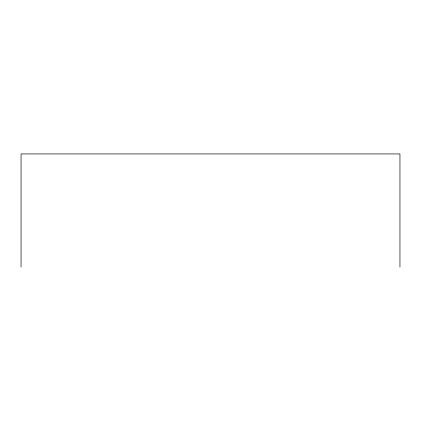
<?xml version="1.0" encoding="UTF-8"?>
<svg xmlns="http://www.w3.org/2000/svg" width="421" height="421" viewBox="0 0 421 421"><rect width="100%" height="100%" fill="white"/><g stroke="black" fill="none" stroke-linecap="round" stroke-linejoin="round"><path stroke-width="0.63" d="M399.95 267.067L399.95 153.933L21.05 153.933L21.05 267.067"/></g></svg>
